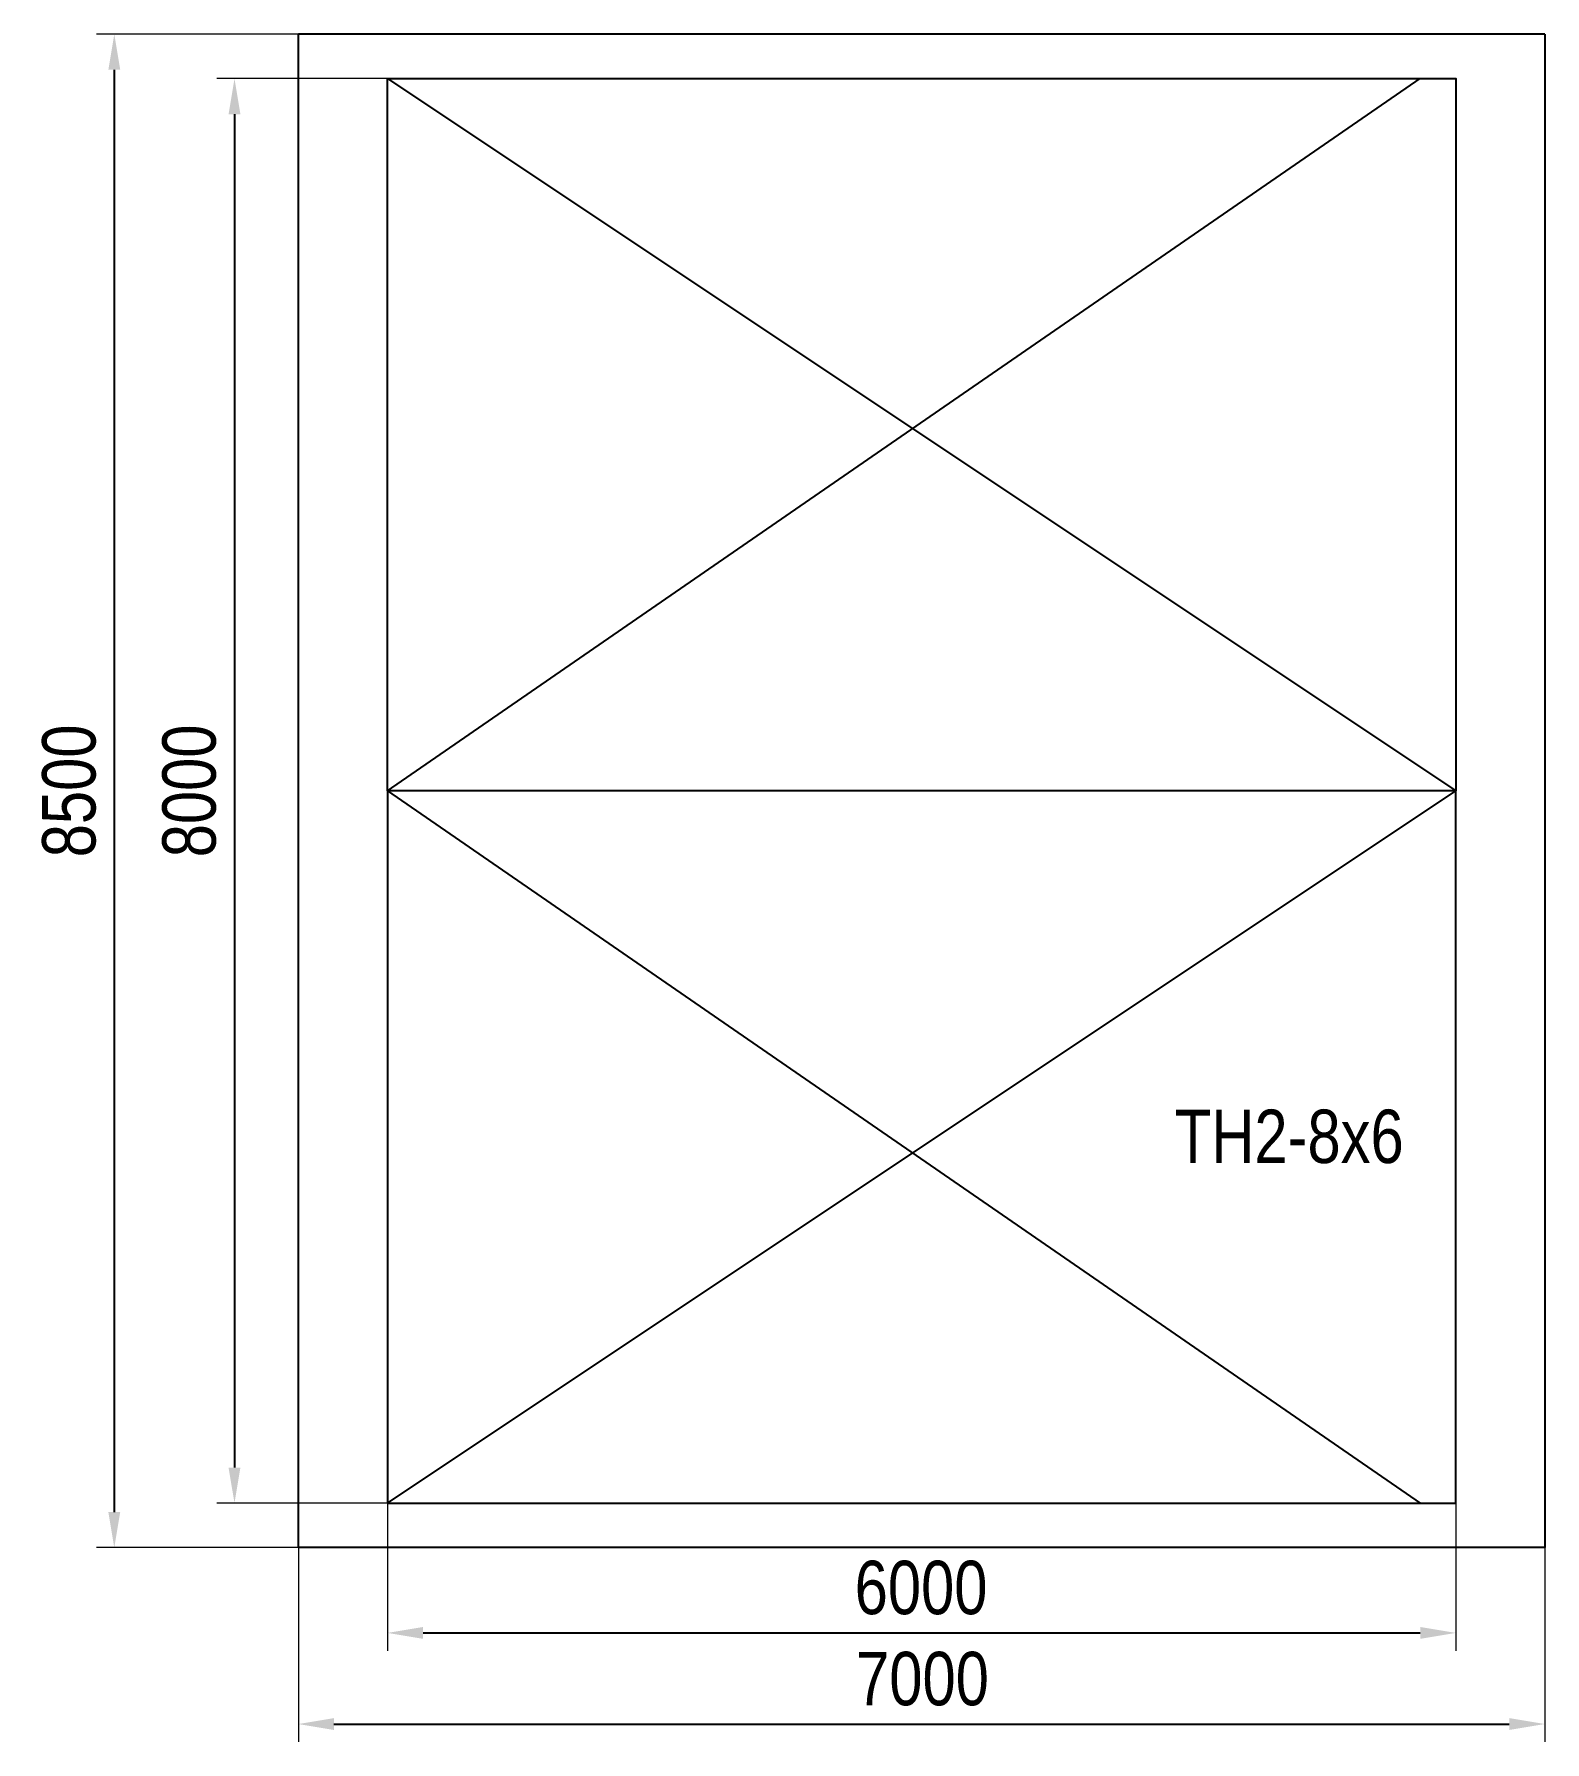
# Model space of a CAD drawing. Header units: millimetres. Extents: x -601 to 7883, y 185 to 9776.
import ezdxf

# ---------------------------------------------------------------- set-up
doc = ezdxf.new("R2010")
doc.units = ezdxf.units.MM
for name, color, linetype in [('DIKOM_АРТИКУЛ', 7, 'Continuous'), ('DIKOM_ОБЪЕКТ', 7, 'Continuous'), ('DIKOM_РАЗМЕР_ОБЪЕКТА', 7, 'Continuous')]:
    doc.layers.add(name, color=color, linetype=linetype)
doc.styles.add('style1', font='arial.ttf', dxfattribs={"width": 0.8})
doc.dimstyles.new('1-50', dxfattribs={"dimtxt": 300, "dimasz": 200, "dimexe": 100, "dimexo": 0, "dimgap": 100, "dimtad": 1, "dimdec": 0, "dimtxsty": 'style1', "dimcen": 0, "dimclrd": 7, "dimclre": 7, "dimadec": 1, "dimazin": 2, "dimtfac": 1, "dimtdec": 0, "dimtmove": 0, "dimatfit": 3, "dimfxl": 0, "dimlwd": 25, "dimlwe": 18, "dimarcsym": 0})

# ---------------------------------------------------------------- blocks, each defined once
blk = doc.blocks.new('*D1')
at = {"layer": 'Defpoints', "color": 0, "transparency": 16777216}
for p in [(1382.7, 1526.2), (7382.7, 1526.2), (7382.7, 797.2)]:
    blk.add_point(p, dxfattribs=at)
at = {"layer": 'DIKOM_РАЗМЕР_ОБЪЕКТА', "color": 7, "lineweight": 18, "transparency": 16777216}
for p, q in [((1382.7, 1526.2), (1382.7, 697.2)), ((7382.7, 1526.2), (7382.7, 697.2))]:
    blk.add_line(p, q, dxfattribs=at)
at = {"layer": 'DIKOM_РАЗМЕР_ОБЪЕКТА', "color": 7, "lineweight": 25, "transparency": 16777216}
blk.add_line((1582.7, 797.2), (7182.7, 797.2), dxfattribs=at)
at = {"layer": 'DIKOM_РАЗМЕР_ОБЪЕКТА', "color": 7, "transparency": 16777216}
for points in [[(1582.7, 830.6), (1582.7, 763.9), (1382.7, 797.2)], [(7182.7, 830.6), (7182.7, 763.9), (7382.7, 797.2)]]:
    blk.add_solid(points, dxfattribs=at)
at = {"layer": 'DIKOM_РАЗМЕР_ОБЪЕКТА', "color": 0, "transparency": 16777216, "insert": (4379.7, 1050.4), "char_height": 300, "attachment_point": 5, "style": 'style1'}
blk.add_mtext('6000', dxfattribs=at)
blk = doc.blocks.new('*D3')
at = {"layer": 'Defpoints', "color": 0, "transparency": 16777216}
for p in [(882.7, 1276.2), (7882.7, 1276.2), (7882.7, 285.5)]:
    blk.add_point(p, dxfattribs=at)
at = {"layer": 'DIKOM_РАЗМЕР_ОБЪЕКТА', "color": 7, "lineweight": 18, "transparency": 16777216}
for p, q in [((882.7, 1276.2), (882.7, 185.5)), ((7882.7, 1276.2), (7882.7, 185.5))]:
    blk.add_line(p, q, dxfattribs=at)
at = {"layer": 'DIKOM_РАЗМЕР_ОБЪЕКТА', "color": 7, "lineweight": 25, "transparency": 16777216}
blk.add_line((1082.7, 285.5), (7682.7, 285.5), dxfattribs=at)
at = {"layer": 'DIKOM_РАЗМЕР_ОБЪЕКТА', "color": 7, "transparency": 16777216}
for points in [[(1082.7, 318.8), (1082.7, 252.2), (882.7, 285.5)], [(7682.7, 318.8), (7682.7, 252.2), (7882.7, 285.5)]]:
    blk.add_solid(points, dxfattribs=at)
at = {"layer": 'DIKOM_РАЗМЕР_ОБЪЕКТА', "color": 0, "transparency": 16777216, "insert": (4387.7, 538.7), "char_height": 300, "attachment_point": 5, "style": 'style1'}
blk.add_mtext('7000', dxfattribs=at)
blk = doc.blocks.new('*D8')
at = {"layer": 'Defpoints', "color": 0, "transparency": 16777216}
for p in [(1382.7, 9526.2), (524.1, 1526.2), (1382.7, 1526.2)]:
    blk.add_point(p, dxfattribs=at)
at = {"layer": 'DIKOM_РАЗМЕР_ОБЪЕКТА', "color": 7, "lineweight": 18, "transparency": 16777216}
for p, q in [((1382.7, 9526.2), (424.1, 9526.2)), ((1382.7, 1526.2), (424.1, 1526.2))]:
    blk.add_line(p, q, dxfattribs=at)
at = {"layer": 'DIKOM_РАЗМЕР_ОБЪЕКТА', "color": 7, "lineweight": 25, "transparency": 16777216}
blk.add_line((524.1, 9326.2), (524.1, 1726.2), dxfattribs=at)
at = {"layer": 'DIKOM_РАЗМЕР_ОБЪЕКТА', "color": 7, "transparency": 16777216}
for points in [[(490.7, 9326.2), (557.4, 9326.2), (524.1, 9526.2)], [(490.7, 1726.2), (557.4, 1726.2), (524.1, 1526.2)]]:
    blk.add_solid(points, dxfattribs=at)
at = {"layer": 'DIKOM_РАЗМЕР_ОБЪЕКТА', "color": 0, "transparency": 16777216, "insert": (270.9, 5526.2), "char_height": 300, "attachment_point": 5, "rotation": 90, "style": 'style1'}
blk.add_mtext('8000', dxfattribs=at)
blk = doc.blocks.new('*D9')
at = {"layer": 'Defpoints', "color": 0, "transparency": 16777216}
for p in [(882.7, 9776.2), (-150.9, 1276.2), (882.7, 1276.2)]:
    blk.add_point(p, dxfattribs=at)
at = {"layer": 'DIKOM_РАЗМЕР_ОБЪЕКТА', "color": 7, "lineweight": 18, "transparency": 16777216}
for p, q in [((882.7, 9776.2), (-250.9, 9776.2)), ((882.7, 1276.2), (-250.9, 1276.2))]:
    blk.add_line(p, q, dxfattribs=at)
at = {"layer": 'DIKOM_РАЗМЕР_ОБЪЕКТА', "color": 7, "lineweight": 25, "transparency": 16777216}
blk.add_line((-150.9, 9576.2), (-150.9, 1476.2), dxfattribs=at)
at = {"layer": 'DIKOM_РАЗМЕР_ОБЪЕКТА', "color": 7, "transparency": 16777216}
for points in [[(-184.3, 9576.2), (-117.6, 9576.2), (-150.9, 9776.2)], [(-184.3, 1476.2), (-117.6, 1476.2), (-150.9, 1276.2)]]:
    blk.add_solid(points, dxfattribs=at)
at = {"layer": 'DIKOM_РАЗМЕР_ОБЪЕКТА', "color": 0, "transparency": 16777216, "insert": (-404.1, 5526.2), "char_height": 300, "attachment_point": 5, "rotation": 90, "style": 'style1'}
blk.add_mtext('8500', dxfattribs=at)

msp = doc.modelspace()

# ---------------------------------------------------------------- linework, layer by layer
at = {"layer": 'DIKOM_ОБЪЕКТ'}
for points in [[(7882.7, 9776.2), (7882.7, 1276.2), (882.7, 1276.2), (882.7, 9776.2)], [(7882.7, 9776.2), (882.7, 9776.2)], [(1382.7, 9526.2), (7382.7, 5526.2)], [(1382.7, 5526.2), (7182.7, 9526.2)], [(1382.7, 1526.2), (7382.7, 5526.2)], [(1382.7, 5526.2), (7182.7, 1526.2)]]:
    msp.add_lwpolyline(points, dxfattribs=at)
for points in [[(1382.7, 9526.2), (7382.7, 9526.2), (7382.7, 5526.2), (1382.7, 5526.2)], [(1382.7, 1526.2), (7382.7, 1526.2), (7382.7, 5526.2), (1382.7, 5526.2)]]:
    msp.add_lwpolyline(points, close=True, dxfattribs=at)

# ---------------------------------------------------------------- texts
at = {"layer": 'DIKOM_АРТИКУЛ', "color": 7, "insert": (5804.7, 3736.2), "char_height": 300, "width": 5405.477, "attachment_point": 1, "style": 'style1'}
msp.add_mtext('ТН2-8x6', dxfattribs=at)

# ---------------------------------------------------------------- dimensions: what is measured, and where the dimension line sits
at = {"layer": 'DIKOM_РАЗМЕР_ОБЪЕКТА'}
for base, p1, p2, picture, middle in [((-150.9, 1276.2), (882.7, 9776.2), (882.7, 1276.2), '*D9', (-404.1, 5526.2)), ((524.1, 1526.2), (1382.7, 9526.2), (1382.7, 1526.2), '*D8', (270.9, 5526.2))]:
    dim = msp.add_linear_dim(base=base, p1=p1, p2=p2, angle=90, dimstyle='1-50', dxfattribs=at)
    dim.commit()
    dim.dimension.update_dxf_attribs({"geometry": picture, "text_midpoint": middle})
for base, p1, p2, picture, middle in [((7382.7, 797.2), (1382.7, 1526.2), (7382.7, 1526.2), '*D1', (4379.7, 797.2)), ((7882.7, 285.5), (882.7, 1276.2), (7882.7, 1276.2), '*D3', (4387.7, 285.5))]:
    dim = msp.add_linear_dim(base=base, p1=p1, p2=p2, dimstyle='1-50', dxfattribs=at)
    dim.commit()
    dim.dimension.update_dxf_attribs({"geometry": picture, "text_midpoint": middle, "dimtype": 160})

doc.saveas('drawing.dxf')
